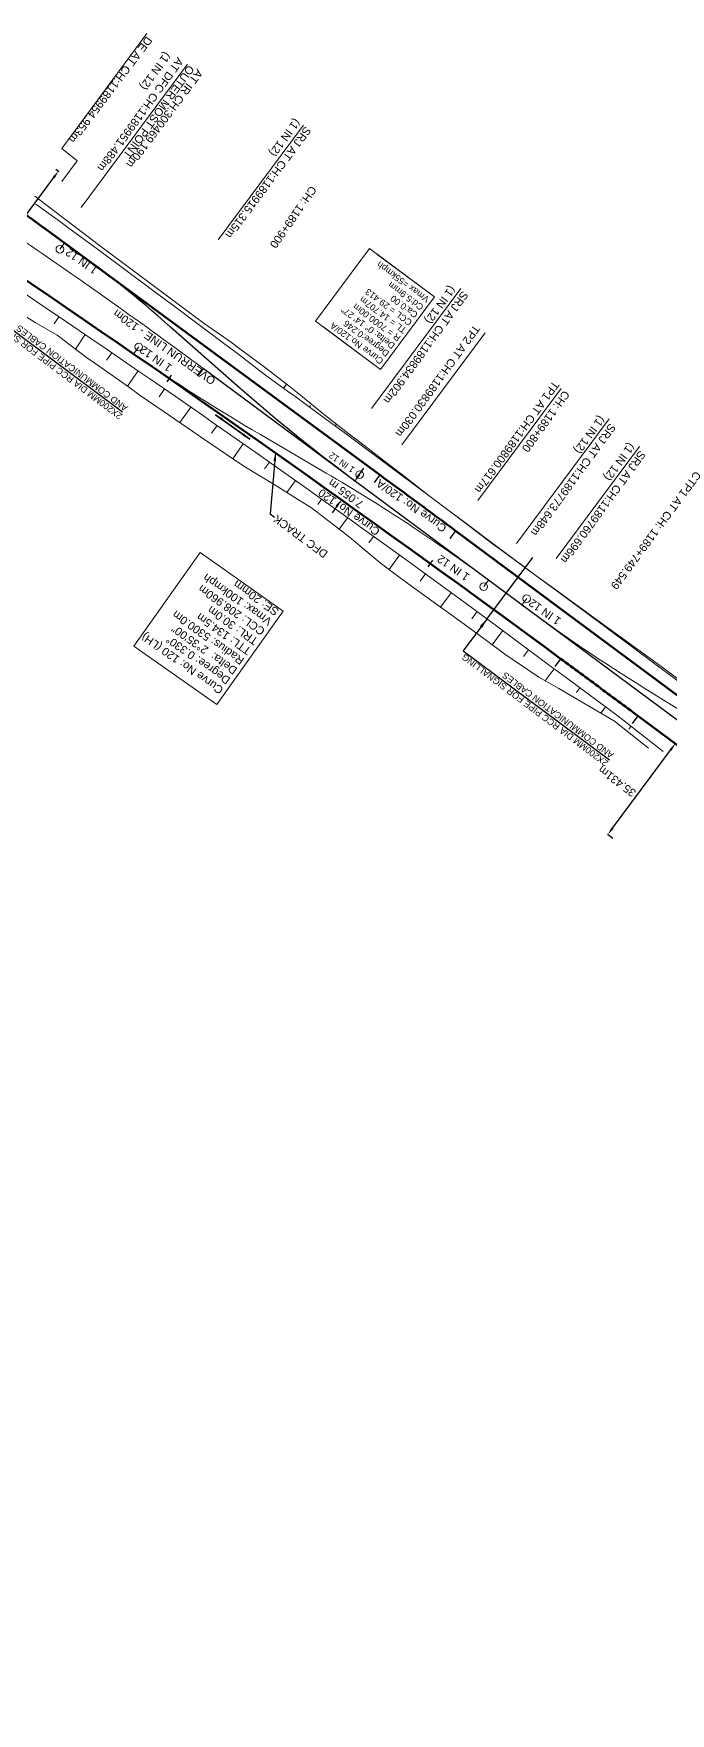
# Model space of a CAD drawing. Header units: metres. Extents: x 643755 to 647133, y 3378089 to 3380600.
# Drawn here: x 644450 to 644649, y 3379657 to 3380182 of the extents above; entities that cross this region are included whole.
import ezdxf
from ezdxf.enums import TextEntityAlignment as Align

# ---------------------------------------------------------------- set-up
doc = ezdxf.new("R2010")
doc.units = ezdxf.units.M
doc.header["$MEASUREMENT"] = 0
doc.header["$PDSIZE"] = 5
doc.linetypes.add('CENTER2', pattern=[1.125, 0.75, -0.125, 0.125, -0.125])
doc.layers.get('Defpoints').update_dxf_attribs({"lineweight": 0})
for name, color, linetype, lineweight in [('C-ALIG-DG-CURVE', 1, 'CENTER2', 70), ('C-ALIG-DG-LINE', 1, 'CENTER2', 70), ('C-ALIG-DG-SPIRAL', 1, 'CENTER2', 70), ('C-ALIG-LABL-DG', 1, 'Continuous', 25), ('C-ALIG-LABL-DG-MARK', 1, 'Continuous', 25), ('Pavers', 7, 'Continuous', 0), ('Proposed Curve_Details', 10, 'Continuous', 0), ('PROPOSED DFCC TOE LINE', 239, 'Continuous', 0), ('PROPOSED DFCC TOE SLOPES', 239, 'Continuous', 0), ('PROPOSED DFCC TRACK', 1, 'Continuous', 0), ('PROPOSED FORMATION LINE - PLAN', 187, 'Continuous', 0), ("SARAI BANJARA STN SRJ's", 251, 'Continuous', 0)]:
    doc.layers.add(name, color=color, linetype=linetype, lineweight=lineweight)
for name, color, linetype in [('Dimension', 10, 'Continuous'), ("SARAI BANJARA STN. SRJ's", 10, 'Continuous'), ('Signalling cable pipes', 234, 'Continuous')]:
    doc.layers.add(name, color=color, linetype=linetype)
doc.styles.add('ARIAL', font='arial.ttf')
doc.styles.get("Standard").update_dxf_attribs({"font": 'arial.ttf'})
doc.styles.add('Style-Arial', font='arial.ttf')
doc.dimstyles.new('DIM', dxfattribs={"dimtxt": 2.5, "dimasz": 2.5, "dimexe": 0.18, "dimexo": 0.0625, "dimgap": 0.09, "dimtad": 0, "dimtih": 1, "dimtoh": 1, "dimdec": 3, "dimzin": 0, "dimdsep": 46, "dimtxsty": 'Standard', "dimcen": 0.09, "dimadec": 0, "dimazin": 0, "dimtfac": 1, "dimtdec": 3, "dimtofl": 0, "dimtmove": 0, "dimatfit": 3, "dimfxl": 1, "dimtolj": 1, "dimtzin": 0, "dimarcsym": 0})
doc.dimstyles.new('ISO-25', dxfattribs={"dimtxt": 2.5, "dimasz": 2.5, "dimexe": 1.25, "dimexo": 0.625, "dimtad": 1, "dimtxsty": 'Standard', "dimcen": 2.5, "dimadec": 0, "dimazin": 0, "dimtfac": 1, "dimtmove": 0, "dimatfit": 3, "dimfxl": 1, "dimarcsym": 0})
doc.dimstyles.get("Standard").update_dxf_attribs({"dimtxt": 2.5, "dimasz": 2.5, "dimexe": 0.18, "dimexo": 0.0625, "dimgap": 0.09, "dimtad": 0, "dimtih": 1, "dimtoh": 1, "dimdec": 3, "dimzin": 0, "dimdsep": 46, "dimtxsty": 'Standard', "dimcen": 0.09, "dimazin": 0, "dimtfac": 1, "dimtdec": 3, "dimtofl": 0, "dimtmove": 0, "dimatfit": 3, "dimfxl": 1, "dimtolj": 1, "dimtzin": 0, "dimarcsym": 0})

# ---------------------------------------------------------------- blocks, each defined once
blk = doc.blocks.new('*D676')
at = {"layer": 'Defpoints', "color": 0, "transparency": 16777216}
for p in [(644650.13, 3379960.37), (644651.85, 3379959.09), (644630.74, 3379930.64)]:
    blk.add_point(p, dxfattribs=at)
at = {"layer": 'Dimension', "color": 0, "lineweight": -2, "transparency": 16777216}
for p, q in [((644630.51, 3379933.92), (644648.64, 3379958.36)), ((644651.75, 3379959.17), (644650.03, 3379960.44)), ((644630.64, 3379930.71), (644628.92, 3379931.99))]:
    blk.add_line(p, q, dxfattribs=at)
at = {"layer": 'Dimension', "color": 0, "transparency": 16777216}
for points in [[(644648.3, 3379958.61), (644648.97, 3379958.11), (644650.13, 3379960.37)], [(644630.17, 3379934.17), (644630.84, 3379933.67), (644629.02, 3379931.91)]]:
    blk.add_solid(points, dxfattribs=at)
at = {"layer": 'Dimension', "color": 0, "lineweight": 0, "transparency": 16777216, "insert": (644631.94, 3379948.6), "char_height": 2.5, "attachment_point": 5, "rotation": 143, "style": 'Style-Arial'}
blk.add_mtext('\\A1;35.431m', dxfattribs=at)
blk = doc.blocks.new('TerminatorOpen_0.5')
at = {"color": 0, "linetype": 'ByBlock', "lineweight": -2}
for q in [(-1, 0.25), (-1, 0), (-1, -0.25)]:
    blk.add_line((0, 0), q, dxfattribs=at)
blk = doc.blocks.new('*D689')
at = {"layer": 'Defpoints', "color": 0, "transparency": 16777216}
for p in [(644456.51, 3380139.93), (644457.44, 3380139.23), (644415.56, 3380084.94)]:
    blk.add_point(p, dxfattribs=at)
at = {"layer": 'Dimension', "color": 0, "lineweight": -2, "transparency": 16777216}
for p, q in [((644455.95, 3380137.23), (644423.2, 3380093.26)), ((644456.61, 3380139.85), (644457.54, 3380139.16)), ((644417.98, 3380086.25), (644421.53, 3380091.01)), ((644415.66, 3380084.86), (644416.59, 3380084.17))]:
    blk.add_line(p, q, dxfattribs=at)
at = {"layer": 'Dimension', "color": 0, "transparency": 16777216}
for points in [[(644455.61, 3380137.48), (644456.28, 3380136.98), (644457.44, 3380139.23)], [(644417.65, 3380086.5), (644418.32, 3380086), (644416.49, 3380084.24)]]:
    blk.add_solid(points, dxfattribs=at)
at = {"layer": 'Dimension', "color": 0, "lineweight": 0, "transparency": 16777216, "insert": (644422.65, 3380091.92), "char_height": 2.5, "attachment_point": 5, "rotation": 142, "style": 'Style-Arial'}
blk.add_mtext('\\A1;68.563m', dxfattribs=at)
blk = doc.blocks.new('Tick Hor')
blk.add_lwpolyline([(-0.5, 0), (0.5, 0)])
blk = doc.blocks.new('*D714')
at = {"layer": 'Defpoints', "color": 0, "transparency": 16777216}
for p in [(644549.95, 3380042.31), (644545.83, 3380036.58), (644545.85, 3380036.56)]:
    blk.add_point(p, dxfattribs=at)
at = {"layer": 'Pavers', "color": 0, "lineweight": -2, "transparency": 16777216}
for p, q in [((644549.9, 3380042.34), (644549.78, 3380042.43)), ((644551.38, 3380044.36), (644552.83, 3380046.39)), ((644545.8, 3380036.6), (644545.69, 3380036.68)), ((644544.38, 3380034.54), (644542.93, 3380032.51))]:
    blk.add_line(p, q, dxfattribs=at)
at = {"layer": 'Pavers', "color": 0, "transparency": 16777216}
for points in [[(644551.04, 3380044.6), (644551.72, 3380044.11), (644549.93, 3380042.32)], [(644544.04, 3380034.78), (644544.72, 3380034.3), (644545.83, 3380036.58)]]:
    blk.add_solid(points, dxfattribs=at)
at = {"layer": 'Pavers', "color": 0, "transparency": 16777216, "insert": (644547.22, 3380038.52), "char_height": 2.5, "attachment_point": 5, "rotation": 143.4264}
blk.add_mtext('\\A1;7.055 m', dxfattribs=at)

msp = doc.modelspace()

# ---------------------------------------------------------------- linework, layer by layer
at = {"layer": 'C-ALIG-DG-CURVE', "color": 1, "linetype": 'Continuous', "lineweight": 50, "flags": 128}
msp.add_lwpolyline([(644614.3124, 3379986.9069, 0.00985693), (644443.7452, 3380107.5947)], format="xyb", dxfattribs=at)
at = {"layer": 'C-ALIG-DG-LINE', "color": 1, "linetype": 'Continuous', "lineweight": 50, "flags": 128}
for points in [[(644453.1756, 3380121.3062, -0.00106977), (644442.8504, 3380128.9341)], [(644581.4826, 3380026.8652, 0.00105047), (644557.8243, 3380044.3416)]]:
    msp.add_lwpolyline(points, format="xyb", dxfattribs=at)
for points in [[(644557.8243, 3380044.3416), (644453.1756, 3380121.3062)], [(645418.2203, 3379406.046), (644581.4826, 3380026.8652)], [(645830.8331, 3379084.3424), (644638.422, 3379969.0539)]]:
    msp.add_lwpolyline(points, dxfattribs=at)
at = {"layer": 'C-ALIG-DG-SPIRAL', "color": 1, "linetype": 'Continuous', "lineweight": 50, "flags": 128}
msp.add_lwpolyline([(644638.422, 3379969.0539), (644637.6448, 3379969.6306), (644636.8676, 3379970.2072), (644636.0904, 3379970.7838), (644635.3132, 3379971.3604), (644634.536, 3379971.937), (644633.7587, 3379972.5136), (644632.9815, 3379973.0901), (644632.2042, 3379973.6666), (644631.4269, 3379974.2431), (644630.6495, 3379974.8195), (644629.8722, 3379975.3959), (644629.0948, 3379975.9722), (644628.3173, 3379976.5485), (644627.5398, 3379977.1247), (644626.7623, 3379977.7009), (644625.9847, 3379978.277), (644625.207, 3379978.853), (644624.4293, 3379979.4289), (644623.6516, 3379980.0048), (644622.8737, 3379980.5805), (644622.0958, 3379981.1562), (644621.3179, 3379981.7318), (644620.5398, 3379982.3072), (644619.7617, 3379982.8826), (644618.9835, 3379983.4579), (644618.2052, 3379984.033), (644617.4268, 3379984.608), (644616.6483, 3379985.1829), (644615.8698, 3379985.7577), (644615.0911, 3379986.3324), (644614.3124, 3379986.9069)], dxfattribs=at)
at = {"layer": 'C-ALIG-LABL-DG-MARK', "color": 1, "linetype": 'Continuous', "lineweight": 25}
for p, q in [((644502.6462, 3380077.5754), (644500.8586, 3380075.1661)), ((644557.8243, 3380044.3416), (644556.0468, 3380041.9249)), ((644581.4826, 3380026.8652), (644579.695, 3380024.456)), ((644614.3124, 3379986.9069), (644612.5316, 3379984.4925)), ((644638.422, 3379969.0539), (644636.6344, 3379966.6447))]:
    msp.add_line(p, q, dxfattribs=at)
at = {"layer": 'Proposed Curve_Details'}
msp.add_lwpolyline([(644527.5947, 3380001.7996), (644506.8973, 3379972.5481), (644481.0296, 3379990.8513), (644501.727, 3380020.1027)], close=True, dxfattribs=at)
at = {"layer": 'PROPOSED DFCC TOE LINE', "lineweight": 0, "flags": 128}
for points in [[(644522.0857, 3380077.7871), (644514.1506, 3380083.6916), (644511.4787, 3380085.668), (644502.9168, 3380091.6567), (644495.2316, 3380097.3969), (644491.893, 3380099.8846), (644480.8892, 3380108.1356), (644479.1974, 3380109.39), (644469.8335, 3380116.3166), (644463.1949, 3380121.4198), (644458.9202, 3380124.6821), (644450.0825, 3380131.3938)], [(644641.7278, 3379958.9945), (644631.0952, 3379967.411), (644613.7194, 3379977.5571), (644607.506, 3379981.1852), (644596.8491, 3379988.3689), (644591.1162, 3379992.6224), (644580.7567, 3380000.1733), (644580.0369, 3380000.6928), (644568.9237, 3380008.7163), (644564.5876, 3380011.867), (644557.9361, 3380016.9128), (644548.9798, 3380024.3415), (644547.3699, 3380025.6991), (644536.4555, 3380034.0079), (644532.9421, 3380036.2287), (644524.83, 3380041.3166), (644515.92, 3380046.7238), (644513.1449, 3380048.532), (644501.8155, 3380056.2477), (644499.4035, 3380057.9241), (644490.5174, 3380064.0067), (644482.9349, 3380069.1896), (644479.2954, 3380071.8757), (644468.081, 3380079.7575), (644466.6667, 3380080.7478), (644457.0817, 3380087.9588), (644450.1745, 3380091.9871), (644440.0191, 3380098.3893)], [(644522.0857, 3380077.7871), (644529.9071, 3380071.733), (644532.5295, 3380069.6913), (644540.6007, 3380063.0561), (644548.1967, 3380057.1984), (644551.4909, 3380054.6521), (644562.3979, 3380046.2737), (644564.0612, 3380044.9817), (644573.2515, 3380037.8264), (644579.9526, 3380032.8054), (644584.2445, 3380029.5659), (644593.0863, 3380022.8596)], [(644593.0857, 3380022.8601), (644595.2288, 3380021.2957), (644595.9471, 3380020.7693), (644606.2865, 3380013.1221), (644612.0984, 3380008.944), (644622.4798, 3380001.3668), (644628.2559, 3379997.1494), (644644.4683, 3379985.4352), (644660.5293, 3379973.5169), (644676.5727, 3379961.5749), (644693.2907, 3379950.5423), (644709.3177, 3379938.5781), (644717.0587, 3379933.1254)]]:
    msp.add_lwpolyline(points, dxfattribs=at)
at = {"layer": 'PROPOSED DFCC TOE SLOPES', "flags": 128}
for points in [[(644457.5799, 3380093.7637), (644456.1001, 3380091.579)], [(644465.8461, 3380088.1509), (644462.7917, 3380083.663)], [(644474.1005, 3380082.5201), (644472.4858, 3380080.1583)], [(644482.342, 3380076.8732), (644479.0333, 3380072.0599)], [(644490.566, 3380071.2017), (644488.8692, 3380068.7474)], [(644527.7953, 3380071.456), (644528.6852, 3380072.6788)], [(644527.8033, 3380071.4502), (644528.6961, 3380072.6704)], [(644498.7778, 3380065.5104), (644495.4075, 3380060.6594)], [(644535.8733, 3380065.5448), (644536.1926, 3380065.9811)], [(644535.8802, 3380065.5397), (644536.2003, 3380065.9751)], [(644506.9764, 3380059.8002), (644505.3042, 3380057.4054)], [(644543.9368, 3380059.6159), (644544.3439, 3380060.1696)], [(644543.9439, 3380059.6106), (644544.3522, 3380060.1632)], [(644515.1609, 3380054.0707), (644511.8783, 3380049.3946)], [(644551.9865, 3380053.6678), (644552.1287, 3380053.8603)], [(644551.9948, 3380053.6616), (644552.1376, 3380053.8536)], [(644523.3304, 3380048.3196), (644521.8252, 3380046.1866)], [(644560.0208, 3380047.6964), (644560.2117, 3380047.9532)], [(644560.0276, 3380047.6913), (644560.219, 3380047.9476)], [(644531.4871, 3380042.5496), (644528.8325, 3380038.8063)], [(644563.9203, 3380044.793), (644564.0612, 3380044.9817)], [(644539.6294, 3380036.7608), (644538.4349, 3380035.0856)], [(644547.7558, 3380030.9494), (644545.1847, 3380027.3626)], [(644555.8699, 3380025.1189), (644554.4063, 3380023.0867)], [(644563.9708, 3380019.2708), (644560.7301, 3380014.7933)], [(644572.0561, 3380013.4039), (644570.3983, 3380011.1266)], [(644580.1239, 3380007.5115), (644576.8286, 3380003.0091)], [(644612.0361, 3380008.8599), (644612.0984, 3380008.944)], [(644616.1704, 3380005.7946), (644616.213, 3380005.8522)], [(644616.1725, 3380005.793), (644616.2152, 3380005.8505)], [(644588.1815, 3380001.6019), (644586.5446, 3379999.3748)], [(644624.205, 3379999.8365), (644624.3352, 3380000.0121)], [(644624.2058, 3379999.836), (644624.336, 3380000.0115)], [(644596.2262, 3379995.6763), (644592.9604, 3379991.2542)], [(644604.2581, 3379989.7292), (644602.688, 3379987.6103)], [(644632.2367, 3379993.8774), (644632.3323, 3379994.0062)], [(644640.2676, 3379987.9188), (644640.534, 3379988.2779)], [(644612.2891, 3379983.7738), (644609.5037, 3379980.0187)], [(644648.2985, 3379981.9603), (644648.4499, 3379982.1643)], [(644620.3196, 3379977.8156), (644619.2551, 3379976.3809)], [(644628.3505, 3379971.857), (644626.8786, 3379969.8732)], [(644636.3814, 3379965.8985), (644635.6558, 3379964.9205)]]:
    msp.add_lwpolyline(points, dxfattribs=at)
at = {"layer": 'PROPOSED DFCC TRACK', "color": 12, "flags": 128}
msp.add_lwpolyline([(645830.8338, 3379084.3418), (644638.4218, 3379969.054), (644635.4102, 3379971.2885), (644632.3984, 3379973.5226), (644629.3862, 3379975.7562), (644626.3734, 3379977.989), (644623.3598, 3379980.2207), (644620.3452, 3379982.4512), (644617.3294, 3379984.68), (644614.3123, 3379986.9069, 0.00985692), (644443.7453, 3380107.5946), (644440.6413, 3380109.6988), (644437.536, 3380111.8011), (644434.4295, 3380113.9017), (644431.3222, 3380116.0009), (644428.2141, 3380118.0991), (644425.1055, 3380120.1964), (644421.9964, 3380122.2931), (644418.8872, 3380124.3896), (644418.0003, 3380124.9876)], format="xyb", dxfattribs=at)
at = {"layer": 'PROPOSED FORMATION LINE - PLAN', "lineweight": 0, "flags": 128}
for points in [[(644521.7481, 3380075.8568), (644512.9106, 3380082.5642), (644508.6198, 3380085.805), (644501.9297, 3380090.8404), (644492.6086, 3380097.8205), (644490.921, 3380099.0799), (644479.8849, 3380107.2823), (644476.539, 3380109.7578), (644468.8213, 3380115.4478), (644460.4113, 3380121.6166), (644457.7304, 3380123.5761), (644450.4364, 3380128.8844)], [(644646.3043, 3379957.9009), (644632.2483, 3379968.9651), (644616.1864, 3379980.8822), (644610.4429, 3379985.1436), (644600.1251, 3379992.7936), (644594.3788, 3379997.0422), (644584.0393, 3380004.6495), (644583.3224, 3380005.1751), (644572.2389, 3380013.271), (644567.8973, 3380016.4268), (644561.1284, 3380021.3296), (644551.6981, 3380028.1251), (644549.9908, 3380029.351), (644538.8265, 3380037.3351), (644535.4419, 3380039.7443), (644527.6355, 3380045.2816), (644519.1293, 3380051.2841), (644516.4179, 3380053.1907), (644505.1739, 3380061.0621), (644502.7606, 3380062.7442), (644493.9035, 3380068.8957), (644486.3362, 3380074.1242), (644482.607, 3380076.6916), (644471.2844, 3380084.4496), (644469.8564, 3380085.4241), (644459.9359, 3380092.1696), (644453.3211, 3380096.645), (644443.3699, 3380103.359)], [(644593.0599, 3380022.8293), (644584.2224, 3380029.5366), (644579.9315, 3380032.7775), (644573.2414, 3380037.8129), (644563.9203, 3380044.793), (644562.2328, 3380046.0523), (644551.1966, 3380054.2548), (644547.8507, 3380056.7303), (644540.1331, 3380062.4203), (644531.7231, 3380068.5891), (644529.0422, 3380070.5486), (644521.7481, 3380075.8568)], [(644716.2314, 3379931.5574), (644708.4127, 3379937.3585), (644692.3509, 3379949.2756), (644676.2891, 3379961.1927), (644660.2272, 3379973.1098), (644644.1654, 3379985.0269), (644628.1036, 3379996.944), (644622.36, 3380001.2054), (644612.0361, 3380008.8599), (644606.2812, 3380013.1149), (644595.9228, 3380020.7362), (644595.2046, 3380021.2627), (644593.0599, 3380022.8293)]]:
    msp.add_lwpolyline(points, dxfattribs=at)
at = {"layer": "SARAI BANJARA STN. SRJ's", "lineweight": 13, "flags": 128}
for points in [[(644485.0451, 3380182.2177), (644458.4687, 3380146.3245), (644463.3051, 3380142.4189), (644458.5199, 3380135.9695)], [(644497.8037, 3380172.7101), (644464.5015, 3380127.9175)], [(644534.0137, 3380153.6538), (644507.3525, 3380117.7936)], [(644583.1205, 3380102.563), (644555.2851, 3380065.1235)], [(644590.7265, 3380088.697), (644564.6996, 3380053.69)], [(644629.4634, 3380061.8393), (644600.5013, 3380022.8844)], [(644638.973, 3380053.2137), (644612.9461, 3380018.2068)]]:
    msp.add_lwpolyline(points, dxfattribs=at)
at = {"layer": "SARAI BANJARA STN. SRJ's", "color": 1, "lineweight": 13, "flags": 128}
for points in [[(644502.6462, 3380077.5754, 0.01003946), (644445.3844, 3380118.3042)], [(644602.2336, 3380003.6864, 0.02091954), (644640.6349, 3379977.6046), (644664.8665, 3379962.588, -0.02091982), (644703.2683, 3379936.5059)]]:
    msp.add_lwpolyline(points, format="xyb", dxfattribs=at)
at = {"layer": "SARAI BANJARA STN. SRJ's", "linetype": 'Continuous', "lineweight": 13, "flags": 128}
for points in [[(644457.8939, 3380114.8475), (644459.3309, 3380116.7794)], [(644482.5299, 3380084.32), (644480.9169, 3380082.1465)], [(644551.5184, 3380044.4275), (644550.0286, 3380042.4199)], [(644590.3036, 3380009.4249), (644591.7934, 3380011.4325)], [(644603.7234, 3380005.694), (644602.2336, 3380003.6864)]]:
    msp.add_lwpolyline(points, dxfattribs=at)
at = {"layer": "SARAI BANJARA STN. SRJ's", "color": 1, "lineweight": 13}
msp.add_lwpolyline([(644591.7383, 3380011.4733, 0.02736737), (644541.0771, 3380044.9271), (644520.5356, 3380056.932, -0.01894559), (644480.9169, 3380082.1465)], format="xyb", dxfattribs=at)
at = {"layer": "SARAI BANJARA STN. SRJ's", "color": 1, "lineweight": 13, "flags": 128}
for points in [[(645532.1014, 3379313.7693), (644502.6462, 3380077.5754)], [(645418.2203, 3379406.046), (644588.6812, 3380021.524)]]:
    msp.add_lwpolyline(points, dxfattribs=at)
at = {"layer": "SARAI BANJARA STN. SRJ's", "linetype": 'Continuous', "lineweight": 13}
for centre in [(644457.8939, 3380114.8475), (644482.5299, 3380084.32), (644551.5184, 3380044.4275), (644590.3036, 3380009.4249), (644603.7234, 3380005.694)]:
    msp.add_circle(centre, 1.2, dxfattribs=at)
at = {"layer": 'Signalling cable pipes', "lineweight": 30}
msp.add_lwpolyline([(644591.2468, 3379999.2207), (644605.6154, 3380018.5514)], dxfattribs=at)

# ---------------------------------------------------------------- block references
at = {"layer": 'C-ALIG-LABL-DG', "color": 1, "linetype": 'Continuous', "lineweight": 25}
for p, xscale, yscale, zscale, rotation in [((644491.9819, 3380074.4812), 2.499999999999999, 2.499999999999999, 2.499999999999999, 235.2149790096813), ((644573.5687, 3380016.6599), 2.500000000000008, 2.500000000000008, 2.500000000000008, 234.1339265664945)]:
    msp.add_blockref('Tick Hor', p, dxfattribs=dict(at, xscale=xscale, yscale=yscale, zscale=zscale, rotation=rotation))

# ---------------------------------------------------------------- texts
at = {"layer": 'Proposed Curve_Details', "color": 1, "style": 'Style-Arial'}
for s, p in [('Curve No: 120/A', (644578.955, 3380028.2084)), ('Curve No: 120', (644558.1246, 3380027.1785))]:
    msp.add_text(s, height=2.5, rotation=144.718008, dxfattribs=at).set_placement(p)
at = {"layer": 'Proposed Curve_Details', "color": 1, "lineweight": 0, "insert": (644526.5633, 3380002.1973), "char_height": 2.5, "attachment_point": 7, "rotation": 144.718008, "line_spacing_factor": 0.9, "style": 'Style-Arial'}
msp.add_mtext('Curve No: 120 (LH)\\PDegree: 0.330%%D\\PDelta:  2%%D35\'00"\\PRadius: 5300.0m\\PTTL: 134.5m\\PTRL: 30.0m\\PCCL: 208.960m\\PVmax: 100kmph\\PSE: 20mm', dxfattribs=at)
at = {"layer": 'PROPOSED DFCC TRACK', "color": 10, "linetype": 'Continuous', "lineweight": -3, "ltscale": 5}
msp.add_text(' DFC TRACK', height=2.5, rotation=143.5, dxfattribs=at).set_placement((644525.7634, 3380032.047), align=Align.RIGHT)
at = {"layer": "SARAI BANJARA STN SRJ's", "color": 7, "lineweight": 13, "insert": (644501.7515, 3380170.6226), "char_height": 2.5, "width": 40.297421, "attachment_point": 4, "rotation": 233.301951, "line_spacing_factor": 0.648, "style": 'Style-Arial'}
msp.add_mtext('\\A1;\\pxsm1;AT IR {\\A0;CH:300469.190m}', dxfattribs=at)
at = {"layer": "SARAI BANJARA STN. SRJ's", "linetype": 'Continuous', "lineweight": 13, "style": 'Style-Arial'}
msp.add_text('OVERRUN LINE - 120m', height=2.5, rotation=144.882388, dxfattribs=at).set_placement((644506.7843, 3380074.3174))
at = {"layer": "SARAI BANJARA STN. SRJ's", "color": 10, "lineweight": 13, "char_height": 2.5, "attachment_point": 4, "line_spacing_factor": 0.648, "style": 'Style-Arial'}
for s, insert, width, rotation in [('\\A1;\\pxsm1;DE AT {\\A0;CH:1189954.953m}', (644485.9444, 3380180.8327), 44.390448, 232.852732), ('\\A1;\\pxsm1;OUTER MOST POINT\\PAT DFC {\\A0;CH:1189951.488m\\P (1 IN 12)}', (644495.3735, 3380174.5132), 56.077297, 234), ('\\A1;\\pxsm1;SRJ AT {\\A0;CH:1189915.315m} \\P{\\A0;(1 IN 12) }', (644533.5898, 3380154.1328), 62.202694, 233.426366), ('\\A1;\\pxsm1;SRJ AT {\\A0;CH:1189834.902m\\P (1 IN 12)}', (644582.6692, 3380102.7164), 48.159882, 234), ('\\A1;\\pxsm1;TP2 AT {\\A0;CH:1189830.030m }', (644588.2878, 3380090.7238), 47.703668, 234), ('\\A1;\\pxsm1;SRJ AT {\\A0;CH:1189773.648m \\P(1 IN 12)}', (644628.7234, 3380061.3468), 47.637339, 234), ('\\A1;\\pxsm1;SRJ AT {\\A0;CH:1189760.696m \\P(1 IN 12) }', (644638.0579, 3380052.8486), 47.703668, 234)]:
    msp.add_mtext(s, dxfattribs=dict(at, insert=insert, width=width, rotation=rotation))
at = {"layer": "SARAI BANJARA STN. SRJ's", "linetype": 'Continuous', "lineweight": 13, "attachment_point": 4, "rotation": 144.882388, "line_spacing_factor": 0.60036}
for insert, char_height, style in [((644469.2957, 3380107.8117), 2.5, 'Style-Arial'), ((644492.4589, 3380077.3692), 2.5, 'Style-Arial'), ((644549.6528, 3380045.6225), 2, 'Arial'), ((644585.3956, 3380012.0051), 2.5, 'Style-Arial'), ((644613.9725, 3379998.2436), 2.5, 'Style-Arial')]:
    msp.add_mtext('1 IN 12', dxfattribs=dict(at, insert=insert, char_height=char_height, style=style))
at = {"layer": 'Signalling cable pipes', "linetype": 'Continuous', "lineweight": 13, "style": 'Style-Arial'}
for s, p in [('2X200MM DIA RCC PIPE FOR SIGNALLING ', (644477.6006, 3380063.1521)), ('AND COMMUNICATION CABLES', (644479.3222, 3380065.6475)), ('2X200MM DIA RCC PIPE FOR SIGNALLING ', (644629.3816, 3379954.7064)), ('AND COMMUNICATION CABLES', (644631.1031, 3379957.2018))]:
    msp.add_text(s, height=2, rotation=143.013143, dxfattribs=at).set_placement(p)

# ---------------------------------------------------------------- dimensions: what is measured, and where the dimension line sits
at = {"layer": 'Dimension', "color": 10, "lineweight": 0}
for base, p1, p2, angle, picture, middle, turn in [((644457.4384, 3380139.2346), (644415.5556, 3380084.9387), (644456.5056, 3380139.9293), 53.325976, '*D689', (644422.6491, 3380091.9151), 142), ((644650.1282, 3379960.3685), (644630.7367, 3379930.6375), (644651.8486, 3379959.092), 53.426366, '*D676', (644631.9366, 3379948.597), 143)]:
    dim = msp.add_linear_dim(base=base, p1=p1, p2=p2, angle=angle, dimstyle='Standard', override={"dimexe": 0.125, "dimexo": 0.125, "dimgap": 0.125, "dimtad": 1, "dimtih": 0, "dimtoh": 0, "dimzin": 11, "dimpost": 'm', "dimtxsty": 'Style-Arial', "dimsah": 1, "dimadec": 4, "dimazin": 3, "dimtmove": 2, "dimatfit": 1, "dimldrblk": 'TerminatorOpen_0.5', "dimfrac": 2, "dimtzin": 11}, dxfattribs=at)
    dim.commit()
    dim.dimension.update_dxf_attribs({"geometry": picture, "text_midpoint": middle, "dimtype": 129, "text_rotation": turn})
at = {"layer": 'Pavers', "color": 1}
dim = msp.add_linear_dim(base=(644545.8319, 3380036.5772), p1=(644549.946, 3380042.3086), p2=(644545.8494, 3380036.5648), angle=234.502843, dimstyle='DIM', override={"dimpost": ' m'}, dxfattribs=at)
dim.commit()
dim.dimension.update_dxf_attribs({"geometry": '*D714', "text_midpoint": (644547.2181, 3380038.5207), "dimtype": 129})

# ---------------------------------------------------------------- leaders
at = {"layer": 'PROPOSED DFCC TRACK', "linetype": 'Continuous', "lineweight": 0}
for points in [[(644506.5492, 3380063.1386), (644517.2, 3380055.4733)], [(644517.2, 3380055.4733), (644506.5492, 3380063.1386)]]:
    msp.add_leader(points, dimstyle='ISO-25', override={"dimtxt": 3, "dimasz": 2.5, "dimtad": 0, "dimdec": 3, "dimzin": 2, "dimtdec": 3}, dxfattribs=at)
at = {"layer": 'PROPOSED DFCC TRACK', "color": 10, "linetype": 'Continuous', "lineweight": -3, "ltscale": 5}
msp.add_leader([(644525.2267, 3380051.204), (644523.5437, 3380032.1929), (644524.8991, 3380031.1223)], dimstyle='ISO-25', override={"dimtxt": 3, "dimasz": 2.5, "dimgap": 0.625, "dimtad": 0, "dimdec": 3, "dimzin": 2, "dimtdec": 3}, dxfattribs=at)
at = {"layer": 'Signalling cable pipes', "lineweight": 13}
for points in [[(644432.0766, 3380108.4208), (644433.118, 3380097.1362), (644477.4796, 3380064.0356)], [(644591.2468, 3379999.2207), (644583.8864, 3379989.3163), (644629.6172, 3379955.3247)]]:
    msp.add_leader(points, dimstyle='Standard', override={"dimasz": 3, "dimgap": 0.25}, dxfattribs=at)

# ---------------------------------------------------------------- next in the draw order: texts
at = {"layer": 'C-ALIG-LABL-DG', "color": 1, "linetype": 'Continuous', "lineweight": 25, "char_height": 2.5, "style": 'Arial', "bg_fill": 3, "box_fill_scale": 1.04, "bg_fill_color": 256, "bg_fill_true_color": 13158600, "bg_fill_transparency": 0}
for s, insert, width, attachment_point, rotation in [('CH: 1189+900', (644537.2479, 3380134.1758), 22.502814, 4, 235.214979), ('CH: 1189+800', (644616.315, 3380070.2195), 22.502814, 4, 234.133927), ('CTP1 AT CH: 1189+749.549', (644630.7878, 3380008.9963), 44.866115, 6, 233.588524)]:
    msp.add_mtext(s, dxfattribs=dict(at, insert=insert, width=width, attachment_point=attachment_point, rotation=rotation))

# ---------------------------------------------------------------- next in the draw order: linework, layer by layer
at = {"layer": "SARAI BANJARA STN. SRJ's", "color": 1, "lineweight": 25, "flags": 128}
msp.add_lwpolyline([(644550.0286, 3380042.4199, -0.0208253), (644514.0946, 3380071.4769), (644492.4872, 3380090.4843, 0.03102757), (644459.3286, 3380116.781)], format="xyb", dxfattribs=at)
msp.add_lwpolyline([(645628.4808, 3379242.2604), (644502.6124, 3380077.6005)], dxfattribs=at)
at = {"layer": "SARAI BANJARA STN. SRJ's", "lineweight": 13, "flags": 128}
msp.add_lwpolyline([(644614.4974, 3380071.3736), (644588.4705, 3380036.3667)], dxfattribs=at)

# ---------------------------------------------------------------- next in the draw order: texts
at = {"layer": "SARAI BANJARA STN. SRJ's", "color": 10, "lineweight": 13, "insert": (644613.0381, 3380073.183), "char_height": 2.5, "width": 47.703668, "attachment_point": 4, "rotation": 234, "line_spacing_factor": 0.648, "style": 'Style-Arial'}
msp.add_mtext('\\A1;\\pxsm1;TP1 AT {\\A0;CH:1189800.617m }', dxfattribs=at)

# ---------------------------------------------------------------- next in the draw order: texts
at = {"layer": 'Proposed Curve_Details', "color": 1, "lineweight": 0, "insert": (644573.8607, 3380100.0718), "char_height": 2, "attachment_point": 7, "rotation": 143.426366, "line_spacing_factor": 0.9, "style": 'Arial', "bg_fill": 2}
msp.add_mtext('Curve No.120/A \\PDegree:0.246\\PDelta: 0° 14\' 27"\\PR = 7000.00m\\PTL = 14.707m\\PCCL = 29.413\\PCa:0.00\\PCd:5.9mm\\PVmax =55kmph', dxfattribs=at)

# ---------------------------------------------------------------- next in the draw order: linework, layer by layer
at = {"layer": 'Pavers', "color": 1}
msp.add_lwpolyline([(644558.0208, 3380077.2393), (644537.6981, 3380092.3177), (644554.5975, 3380115.0947), (644574.9202, 3380100.0162)], close=True, dxfattribs=at)

doc.saveas('drawing.dxf')
